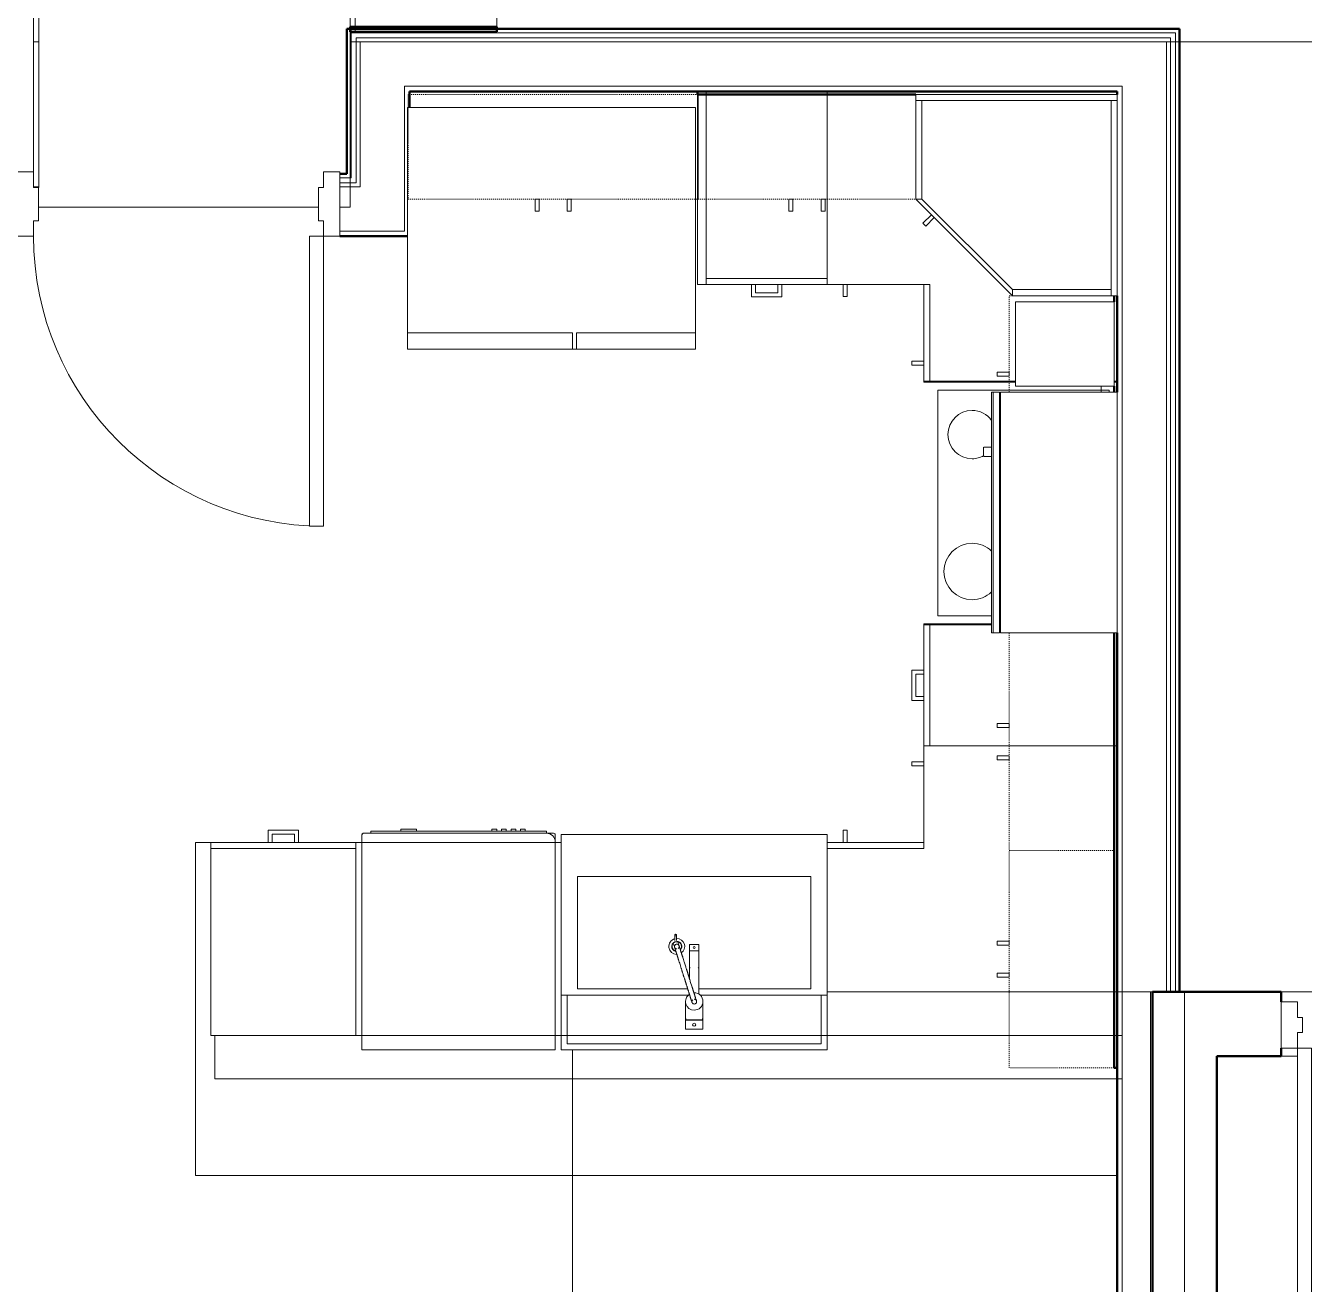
# Model space of a CAD drawing. Header units: inches. Extents: x -4235 to -464, y 9767 to 12344.
# Drawn here: x -2780.2 to -2621.4, y 10225.3 to 10381.6 of the extents above; entities that cross this region are included whole.
import ezdxf

# ---------------------------------------------------------------- set-up
doc = ezdxf.new("R2010")
doc.units = ezdxf.units.IN
doc.header["$MEASUREMENT"] = 0
doc.linetypes.add('Dash', pattern=[0.25, 0.125, -0.125])
for name, color, linetype, lineweight in [('0-1', 7, 'Continuous', 5), ('0-2', 10, 'Continuous', 9), ('0-3', 7, 'Continuous', 9), ('A-DOOR-1', 7, 'Continuous', 9), ('A-DOOR-2', 130, 'Continuous', 20), ('A-DOOR-FRAM-1', 130, 'Continuous', 20), ('A-FLOR-1', 10, 'Continuous', 9), ('A-FLOR-2', 254, 'Continuous', 9), ('A-FLOR-3', 7, 'Continuous', 9), ('A-FLOR-4', 192, 'Continuous', 9), ('A-WALL-1', 250, 'Continuous', 50), ('A-WALL-2', 50, 'Continuous', 13), ('A-WALL-3', 10, 'Continuous', 9), ('A-WALL-4', 254, 'Continuous', 9), ('A-WALL-6', 113, 'Continuous', 9), ('I-WALL-1', 250, 'Continuous', 50), ('I-WALL-2', 10, 'Continuous', 9), ('I-WALL-3', 254, 'Continuous', 9), ('P-SANR-FIXT-1', 7, 'Continuous', 9), ('P-SANR-FIXT-2', 254, 'Continuous', 9), ('Q-CASE', 31, 'Continuous', 9), ('Q-CASE-1', 254, 'Continuous', 9), ('Q-CASE-2', 7, 'Continuous', 9), ('Q-CASE-3', 7, 'Dash', 9), ('Q-CASE-4', 10, 'Continuous', 9), ('Q-SPCQ-1', 7, 'Continuous', 9), ('Q-SPCQ-2', 10, 'Continuous', 9), ('Q-SPCQ-3', 254, 'Continuous', 9)]:
    doc.layers.add(name, color=color, linetype=linetype, lineweight=lineweight)

# ---------------------------------------------------------------- blocks, each defined once
blk = doc.blocks.new('Refrigerator_-_Side-by-Side_6047 - 36_ X 30_-1372843-BACKGROUND - 2ND FLOOR')
at = {"layer": 'Q-SPCQ-1'}
for p, q in [((-17.88, 15.58), (17.87, 15.58)), ((-17.88, -14.42), (-17.88, 15.58)), ((-17.88, 15.58), (-3.13, 15.58)), ((-17.88, 15.58), (-17.88, 13.58)), ((-3.13, 13.58), (-3.13, 15.58)), ((-2.63, 15.58), (17.87, 15.58)), ((-2.63, 15.58), (-2.63, 13.58)), ((17.87, 15.58), (17.87, -14.42)), ((17.87, 13.58), (17.87, 15.58)), ((-3.13, 13.58), (-17.88, 13.58)), ((17.87, 13.58), (-2.63, 13.58)), ((17.87, -14.42), (-17.88, -14.42))]:
    blk.add_line(p, q, dxfattribs=at)
blk = doc.blocks.new('Range - 24_ x 30_-V6-BACKGROUND - 2ND FLOOR')
at = {"layer": 'Q-SPCQ-1'}
blk.add_line((28.75, -22), (29.5, -22), dxfattribs=at)
for centre, radius, start, end in [((6.5, -6), 3.5, 360, 180), ((23.5, -6), 3, 0, 180), ((6.5, -6), 3.5, 180, 223.5763), ((6.5, -6), 3.5, 316.3775, 0), ((23.5, -6), 3, 180, 209.3693), ((23.5, -6), 3, 306.1227, 0), ((6.5, -6), 3.5, 261.0228, 278.9772)]:
    blk.add_arc(centre, radius, start, end, dxfattribs=at)
blk = doc.blocks.new('Dishwasher_15404 - 34_ counter-2817256-BACKGROUND - 2ND FLOOR')
at = {"layer": 'Q-SPCQ-1'}
for p, q in [((26.68, 0), (25.74, 0)), ((26.87, -22.93), (26.87, -0.2)), ((27.12, -1.09), (26.87, -1.09)), ((27.12, -1.09), (27.12, -22.91)), ((27.37, -4.82), (27.12, -4.82)), ((27.37, -4.82), (27.37, -5.81)), ((27.37, -5.81), (27.37, -6.79)), ((27.12, -6.79), (27.37, -6.79)), ((27.37, -16.15), (27.12, -16.15)), ((27.12, -16.74), (27.37, -16.74)), ((27.37, -17.33), (27.12, -17.33)), ((27.37, -16.15), (27.37, -16.74)), ((27.37, -17.33), (27.37, -17.92)), ((27.12, -17.92), (27.37, -17.92)), ((27.37, -18.51), (27.12, -18.51)), ((27.37, -18.51), (27.37, -19.1)), ((27.12, -19.1), (27.37, -19.1)), ((27.37, -19.69), (27.12, -19.69)), ((27.12, -20.28), (27.37, -20.28)), ((27.37, -19.69), (27.37, -20.28)), ((27.12, -22.91), (26.87, -22.91)), ((26.87, -23.8), (26.87, -22.93)), ((25.74, -24), (25.8, -24)), ((25.8, -24), (26.68, -24))]:
    blk.add_line(p, q, dxfattribs=at)
for centre, radius, start, end in [((26.68, -0.2), 0.197, 360, 90), ((26.68, -0.2), 0.197, 15, 90), ((25.8, -22.93), 1.07, 270, 0), ((26.68, -23.8), 0.197, 270, 0)]:
    blk.add_arc(centre, radius, start, end, dxfattribs=at)
at = {"layer": 'Q-SPCQ-2'}
for p, q in [((1.74, 0), (0, 0)), ((0, 0), (0, -24)), ((0, -24), (1.74, -24))]:
    blk.add_line(p, q, dxfattribs=at)
at = {"layer": 'Q-SPCQ-3'}
for p, q in [((25.74, 0), (1.74, 0)), ((1.74, -24), (25.74, -24))]:
    blk.add_line(p, q, dxfattribs=at)
blk = doc.blocks.new('300 Series Wall Hung Cabinet_302 - 27_ X 36_-2604985-BACKGROUND - 2ND FLOOR')
at = {"layer": 'Q-CASE-2'}
for p, q in [((-2.25, -13.19), (-1.76, -13.19)), ((-2.25, -13.19), (-2.25, -14.69)), ((-1.76, -14.69), (-1.76, -13.19)), ((1.75, -13.19), (2.24, -13.19)), ((1.75, -13.19), (1.75, -14.69)), ((2.24, -14.69), (2.24, -13.19)), ((-2.25, -14.69), (-1.76, -14.69)), ((1.75, -14.69), (2.24, -14.69))]:
    blk.add_line(p, q, dxfattribs=at)
at = {"layer": 'Q-CASE-3'}
for p, q in [((13.5, -0.19), (-13.5, -0.19)), ((-13.5, -0.19), (-13.5, -13.19)), ((13.5, -13.19), (13.5, -0.19)), ((-13.5, -13.19), (13.5, -13.19))]:
    blk.add_line(p, q, dxfattribs=at)
blk = doc.blocks.new('30quot_MicrowaveVent_11166 - 70cm miele oven-2804781-BACKGROUND - 2ND FLOOR')
at = {"layer": 'Q-CASE-2'}
for p, q in [((8.88, 16.6), (7.69, 16.6)), ((7.69, 15.63), (7.69, 16.55)), ((8.88, 16.55), (8.88, 15.63)), ((15.68, 15.6), (-14.2, 15.6)), ((-14.2, 15.39), (-14.2, 15.6)), ((-14.2, 14.61), (-14.2, 15.39)), ((15.68, 15.39), (-14.2, 15.39)), ((15.68, 14.61), (-14.2, 14.61)), ((-14.2, 0), (-14.2, 14.49)), ((-14.2, 14.49), (15.68, 14.49)), ((15.68, 15.6), (15.68, 15.39)), ((15.68, 15.39), (15.68, 14.61)), ((15.68, 14.49), (15.68, 0)), ((-14.2, 0), (15.68, 0))]:
    blk.add_line(p, q, dxfattribs=at)
blk = doc.blocks.new('300 Series Wall Hung Cabinet_302 - 18_ x 36_-2362919-BACKGROUND - 2ND FLOOR')
at = {"layer": 'Q-CASE-2'}
for p, q in [((-2.25, -13.19), (-1.76, -13.19)), ((-2.25, -13.19), (-2.25, -14.69)), ((-1.76, -14.69), (-1.76, -13.19)), ((1.75, -13.19), (2.24, -13.19)), ((1.75, -13.19), (1.75, -14.69)), ((2.24, -14.69), (2.24, -13.19)), ((-2.25, -14.69), (-1.76, -14.69)), ((1.75, -14.69), (2.24, -14.69))]:
    blk.add_line(p, q, dxfattribs=at)
at = {"layer": 'Q-CASE-3'}
for p, q in [((18, -0.19), (-18, -0.19)), ((-18, -0.19), (-18, -13.19)), ((18, -13.19), (18, -0.19)), ((-18, -13.19), (18, -13.19))]:
    blk.add_line(p, q, dxfattribs=at)
blk = doc.blocks.new('Base Cabinet 4 Drawer 254 - Base Cabinet 4 Drawer 254 15_-2584595-BACKGROUND - 2ND FLOOR')
at = {"layer": 'Q-CASE-1'}
for p, q in [((-6.76, 24), (8.24, 24)), ((-6.76, 23.25), (-6.76, 24)), ((-0.64, 24), (-1.14, 24)), ((2.11, 24), (2.61, 24)), ((8.24, 24), (8.24, 23.25)), ((8.24, 23.25), (-6.76, 23.25)), ((-6.76, 23.25), (-6.76, 0.37)), ((8.24, 15.6), (8.24, 23.25)), ((8.24, 14.49), (8.24, 14.61))]:
    blk.add_line(p, q, dxfattribs=at)
at = {"layer": 'Q-CASE-2'}
for p, q in [((2.61, 25.5), (-1.14, 25.5)), ((-1.14, 25.5), (-1.14, 24)), ((2.61, 24), (2.61, 25.5)), ((-0.64, 24), (-0.64, 25)), ((-0.64, 25), (2.11, 25)), ((2.11, 25), (2.11, 24))]:
    blk.add_line(p, q, dxfattribs=at)
at = {"layer": 'Q-CASE-4'}
for p, q in [((-0.64, 24), (-1.14, 24)), ((-0.64, 24), (-1.14, 24)), ((-0.64, 24), (-1.14, 24)), ((2.11, 24), (2.61, 24)), ((2.11, 24), (2.61, 24)), ((2.11, 24), (2.61, 24)), ((-6.76, 0.37), (-6.76, 0)), ((-6.76, 0), (7.24, 0))]:
    blk.add_line(p, q, dxfattribs=at)
blk = doc.blocks.new('Base Cabinet 3 Drawer 230 - Base Cabinet 3 Drawer 230 15_-2554961-BACKGROUND - 2ND FLOOR')
at = {"layer": 'Q-CASE-1'}
for p, q in [((-6.76, -23.25), (-6.76, -0.37)), ((8.24, -0.37), (8.24, -23.25)), ((-6.76, -23.25), (-6.76, -24)), ((8.24, -23.25), (-6.76, -23.25)), ((8.24, -24), (8.24, -23.25)), ((-6.76, -24), (8.24, -24)), ((-1.14, -24), (-0.64, -24)), ((2.61, -24), (2.11, -24))]:
    blk.add_line(p, q, dxfattribs=at)
at = {"layer": 'Q-CASE-2'}
for p, q in [((-1.14, -24), (-1.14, -25.5)), ((-0.64, -25), (-0.64, -24)), ((2.11, -25), (-0.64, -25)), ((2.11, -24), (2.11, -25)), ((2.61, -25.5), (2.61, -24)), ((-1.14, -25.5), (2.61, -25.5))]:
    blk.add_line(p, q, dxfattribs=at)
at = {"layer": 'Q-CASE-4'}
for p, q in [((-6.76, 0), (8.24, 0)), ((8.24, 0), (8.24, -0.37)), ((-6.76, -0.37), (-6.76, -0.01)), ((-1.14, -24), (-0.64, -24)), ((-1.14, -24), (-0.64, -24)), ((2.61, -24), (2.11, -24)), ((2.61, -24), (2.11, -24))]:
    blk.add_line(p, q, dxfattribs=at)
blk = doc.blocks.new('Vanity Cabinet-Double Door - 33_-2318066-BACKGROUND - 2ND FLOOR')
at = {"layer": 'Q-CASE-1'}
for p, q in [((-15.76, 6.79), (-15.76, 1.74)), ((-15.76, 6.79), (-15.76, 1.74)), ((17.24, 1.74), (17.24, 6.79)), ((17.24, 1.74), (17.24, 6.79))]:
    blk.add_line(p, q, dxfattribs=at)
at = {"layer": 'Q-CASE-2'}
for p, q in [((-15.01, 6.79), (-15.01, 1.74)), ((16.49, 1.74), (16.49, 6.79))]:
    blk.add_line(p, q, dxfattribs=at)
at = {"layer": 'Q-CASE-4'}
for p, q in [((-15.76, 24), (-15.76, 6.79)), ((-15.76, 24), (-15.76, 6.79)), ((17.24, 6.79), (17.24, 24)), ((17.24, 6.79), (17.24, 24)), ((-15.76, 21), (-15.76, 6.79)), ((17.24, 6.79), (17.24, 21)), ((-15.76, 6.79), (-15.76, 1.74)), ((17.24, 1.74), (17.24, 6.79)), ((-15.76, 1.74), (-15.76, 0)), ((-15.76, 1.74), (-15.76, 0)), ((-15.76, 1.74), (-15.76, 0)), ((-15.01, 1.74), (-15.01, 0.75)), ((16.49, 0.75), (16.49, 1.74)), ((17.24, 0), (17.24, 1.74)), ((17.24, 0), (17.24, 1.74)), ((17.24, 0), (17.24, 1.74)), ((-15.01, 0.75), (16.49, 0.75)), ((-15.76, 0), (17.24, 0)), ((-15.76, 0), (17.24, 0))]:
    blk.add_line(p, q, dxfattribs=at)
blk = doc.blocks.new('Base Cabinet 3 Drawer 230 - Base Cabinet 3 Drawer 230 18_-2579417-BACKGROUND - 2ND FLOOR')
at = {"layer": 'Q-CASE-1'}
for p, q in [((-8.26, 24), (9.74, 24)), ((-8.26, 23.25), (-8.26, 24)), ((-0.64, 24), (-1.14, 24)), ((2.11, 24), (2.61, 24)), ((9.74, 24), (9.74, 23.25)), ((9.74, 23.25), (-8.26, 23.25)), ((-8.26, 23.25), (-8.26, 0)), ((9.74, 0), (9.74, 23.25)), ((-8.26, 0), (9.74, 0))]:
    blk.add_line(p, q, dxfattribs=at)
at = {"layer": 'Q-CASE-2'}
for p, q in [((2.61, 25.5), (-1.14, 25.5)), ((-1.14, 25.5), (-1.14, 24)), ((2.61, 24), (2.61, 25.5)), ((-0.64, 24), (-0.64, 25)), ((-0.64, 25), (2.11, 25)), ((2.11, 25), (2.11, 24))]:
    blk.add_line(p, q, dxfattribs=at)
at = {"layer": 'Q-CASE-4'}
for p, q in [((-0.64, 24), (-1.14, 24)), ((-0.64, 24), (-1.14, 24)), ((2.11, 24), (2.61, 24)), ((2.11, 24), (2.61, 24))]:
    blk.add_line(p, q, dxfattribs=at)
blk = doc.blocks.new('kitchen_faucet_14143 - kitchen_faucet_14143-V80-BACKGROUND - 2ND FLOOR')
at = {"layer": 'P-SANR-FIXT-1'}
for p, q in [((-6.3, 0.57), (-7.09, 0.57)), ((-7.09, -0.57), (-7.09, 0.57)), ((-0.9, 0.59), (-6.3, 0.59)), ((-6.3, 0.51), (-6.3, 0.59)), ((-6.3, 0.42), (-6.3, 0.5)), ((-6.3, 0.3), (-6.3, 0.4)), ((-6.3, 0.29), (-6.3, 0.15)), ((-6.3, 0.15), (-6.3, 0.29)), ((-6.3, 0.15), (-6.3, -0.15)), ((-6.3, -0.15), (-6.3, 0.15)), ((-3.97, 0.59), (-4.89, 0.59)), ((2.26, 1.08), (0, 1.08)), ((2.34, 1.02), (2.1, 1.02)), ((2.26, 1.08), (2.26, -1.08)), ((3.44, 1.08), (2.34, 1.08)), ((2.34, -1.08), (2.34, 1.08)), ((3.44, 1.08), (3.44, -1.08)), ((-7.09, -0.57), (-6.3, -0.57)), ((-6.3, -0.15), (-6.3, -0.29)), ((-6.3, -0.29), (-6.3, -0.15)), ((-6.3, -0.4), (-6.3, -0.3)), ((-6.3, -0.5), (-6.3, -0.42)), ((-6.3, -0.59), (-6.3, -0.57)), ((-6.3, -0.59), (-2.83, -0.59)), ((-4.89, -0.59), (-3.97, -0.59)), ((-0.94, -0.59), (-0.9, -0.59)), ((0, -1.08), (2.26, -1.08)), ((2.1, -1.02), (2.34, -1.02)), ((2.34, -1.08), (3.44, -1.08)), ((-7.58, -2.2), (-8.24, -2.2)), ((-8.24, -2.4), (-7.58, -2.4)), ((-7.41, -2.04), (-6.99, -1.91)), ((-6.81, -2.46), (-7.23, -2.59))]:
    blk.add_line(p, q, dxfattribs=at)
at = {"layer": 'P-SANR-FIXT-1', "flags": 128}
for points in [[(-0.06, 0.29), (-0.07, 0.29), (-0.07, 0.29), (-0.07, 0.29), (-0.07, 0.29), (-0.07, 0.29), (-0.08, 0.28), (-0.08, 0.28), (-0.09, 0.28), (-0.1, 0.28), (-0.1, 0.28), (-0.11, 0.27), (-0.26, 0.23), (-0.28, 0.22), (-0.3, 0.22), (-0.46, 0.16), (-0.49, 0.16), (-0.51, 0.15), (-0.54, 0.14), (-0.57, 0.13), (-0.6, 0.12), (-0.63, 0.11), (-0.66, 0.1), (-0.69, 0.09), (-0.72, 0.08), (-0.75, 0.07), (-0.78, 0.06), (-0.82, 0.05), (-0.85, 0.04), (-0.89, 0.03), (-0.92, 0.02), (-0.96, 0.01), (-1, 0), (-1.04, -0.02), (-1.07, -0.03), (-1.11, -0.04), (-1.15, -0.05), (-1.2, -0.07), (-1.24, -0.08), (-1.28, -0.09), (-1.32, -0.11), (-1.37, -0.12), (-1.41, -0.14), (-1.46, -0.15), (-1.5, -0.16), (-1.55, -0.18), (-1.6, -0.19), (-1.65, -0.21), (-1.69, -0.23), (-1.74, -0.24), (-1.79, -0.26), (-2.49, -0.48), (-2.55, -0.5), (-2.61, -0.51), (-2.67, -0.53), (-2.72, -0.55), (-2.78, -0.57), (-2.84, -0.59), (-2.9, -0.61), (-2.96, -0.62), (-3.02, -0.64), (-3.08, -0.66), (-3.14, -0.68), (-3.19, -0.7), (-3.25, -0.72), (-3.31, -0.74), (-3.37, -0.76), (-3.43, -0.77), (-3.49, -0.79), (-3.55, -0.81), (-3.61, -0.83), (-3.67, -0.85), (-3.73, -0.87), (-3.79, -0.89), (-3.85, -0.91), (-3.91, -0.92), (-3.97, -0.94), (-4.03, -0.96), (-4.09, -0.98), (-4.15, -1), (-4.21, -1.02), (-4.26, -1.04), (-4.32, -1.05), (-4.94, -1.25), (-4.99, -1.27), (-5.04, -1.28), (-5.09, -1.3), (-5.15, -1.31), (-5.2, -1.33), (-5.44, -1.41), (-5.48, -1.42), (-5.53, -1.43), (-5.57, -1.45), (-5.62, -1.46), (-5.66, -1.48), (-5.7, -1.49), (-5.75, -1.5), (-5.79, -1.52), (-5.83, -1.53), (-5.87, -1.54), (-5.91, -1.56), (-5.95, -1.57), (-5.99, -1.58), (-6.02, -1.59), (-6.06, -1.6), (-6.1, -1.61), (-6.13, -1.63), (-6.17, -1.64), (-6.2, -1.65), (-6.23, -1.66), (-6.26, -1.67), (-6.3, -1.68), (-6.33, -1.69), (-6.36, -1.7), (-6.38, -1.71), (-6.41, -1.71), (-6.44, -1.72), (-6.47, -1.73), (-6.49, -1.74), (-6.52, -1.75), (-6.54, -1.76), (-6.57, -1.76), (-6.59, -1.77), (-6.61, -1.78), (-6.63, -1.78), (-6.65, -1.79), (-6.67, -1.8), (-6.69, -1.8), (-6.71, -1.81), (-6.73, -1.81), (-6.74, -1.82), (-6.76, -1.82), (-6.77, -1.83), (-6.79, -1.83), (-6.8, -1.84), (-6.81, -1.84), (-6.83, -1.84), (-6.84, -1.85), (-6.85, -1.85), (-6.86, -1.85), (-6.87, -1.86), (-6.87, -1.86), (-6.88, -1.86), (-6.89, -1.86), (-6.89, -1.87), (-6.9, -1.87), (-6.9, -1.87), (-6.9, -1.87), (-6.91, -1.87), (-6.91, -1.87), (-6.91, -1.87)], [(0.27, 0.18), (0.21, 0.23), (0.15, 0.28), (0.08, 0.3), (0, 0.3), (-0.08, 0.28), (-0.15, 0.25), (-0.2, 0.2), (-0.24, 0.13), (-0.27, 0.06), (-0.27, -0.02)], [(-0.22, -0.16), (-0.17, -0.22), (-0.1, -0.26), (-0.03, -0.28), (0.05, -0.29), (0.13, -0.27), (0.19, -0.23), (0.25, -0.18), (0.29, -0.12), (0.31, -0.04), (0.32, 0.03), (0.3, 0.11), (0.27, 0.18)], [(0.11, -0.27), (0.11, -0.27), (0.11, -0.27), (0.11, -0.28), (0.11, -0.28), (0.1, -0.28), (0.1, -0.28), (0.09, -0.28), (0.09, -0.28), (0.08, -0.28), (0.07, -0.29), (0.06, -0.29), (-0.08, -0.34), (-0.1, -0.34), (-0.12, -0.35), (-0.14, -0.35), (-0.16, -0.36), (-0.18, -0.37), (-0.2, -0.37), (-0.23, -0.38), (-0.25, -0.39), (-0.27, -0.4), (-0.3, -0.4), (-0.32, -0.41), (-0.35, -0.42), (-0.38, -0.43), (-0.41, -0.44), (-0.44, -0.45), (-0.46, -0.46), (-0.5, -0.47), (-0.53, -0.48), (-0.56, -0.49), (-0.59, -0.5), (-0.62, -0.51), (-0.66, -0.52), (-0.69, -0.53), (-0.73, -0.54), (-0.77, -0.55), (-0.8, -0.56), (-0.84, -0.58), (-0.88, -0.59), (-0.92, -0.6), (-0.96, -0.61), (-1, -0.63), (-1.04, -0.64), (-1.08, -0.65), (-1.13, -0.67), (-1.17, -0.68), (-1.22, -0.69), (-1.26, -0.71), (-1.31, -0.72), (-1.35, -0.74), (-1.4, -0.75), (-1.45, -0.77), (-1.5, -0.78), (-1.54, -0.8), (-1.59, -0.81), (-1.64, -0.83), (-1.69, -0.84), (-1.75, -0.86), (-1.8, -0.88), (-1.85, -0.89), (-1.9, -0.91), (-1.96, -0.93), (-2.01, -0.94), (-2.06, -0.96), (-2.12, -0.98), (-2.18, -1), (-2.23, -1.01), (-2.29, -1.03), (-2.34, -1.05), (-2.4, -1.07), (-2.46, -1.09), (-2.52, -1.1), (-2.57, -1.12), (-2.63, -1.14), (-2.69, -1.16), (-2.75, -1.18), (-2.81, -1.2), (-2.87, -1.21), (-2.93, -1.23), (-2.99, -1.25), (-3.05, -1.27), (-3.1, -1.29), (-3.16, -1.31), (-3.22, -1.33), (-3.28, -1.35), (-3.34, -1.37), (-3.4, -1.38), (-3.46, -1.4), (-3.52, -1.42), (-3.58, -1.44), (-3.64, -1.46), (-3.7, -1.48), (-3.76, -1.5), (-3.82, -1.52), (-3.88, -1.53), (-3.94, -1.55), (-4, -1.57), (-4.05, -1.59), (-4.11, -1.61), (-4.74, -1.8), (-4.79, -1.82), (-4.84, -1.84), (-4.89, -1.85), (-4.94, -1.87), (-4.99, -1.89), (-5.22, -1.96), (-5.27, -1.97), (-5.32, -1.99), (-5.36, -2), (-5.41, -2.02), (-5.45, -2.03), (-5.49, -2.04), (-5.54, -2.06), (-5.58, -2.07), (-5.62, -2.08), (-5.66, -2.1), (-5.7, -2.11), (-5.74, -2.12), (-5.78, -2.13), (-5.82, -2.15), (-5.85, -2.16), (-5.89, -2.17), (-5.93, -2.18), (-5.96, -2.19), (-6, -2.2), (-6.03, -2.21), (-6.06, -2.22), (-6.09, -2.23), (-6.13, -2.24), (-6.16, -2.25), (-6.19, -2.26), (-6.21, -2.27), (-6.24, -2.28), (-6.27, -2.29), (-6.3, -2.3), (-6.32, -2.3), (-6.35, -2.31), (-6.37, -2.32), (-6.39, -2.33), (-6.42, -2.33), (-6.44, -2.34), (-6.46, -2.35), (-6.48, -2.35), (-6.5, -2.36), (-6.52, -2.37), (-6.54, -2.37), (-6.55, -2.38), (-6.57, -2.38), (-6.59, -2.39), (-6.6, -2.39), (-6.61, -2.4), (-6.63, -2.4), (-6.64, -2.41), (-6.65, -2.41), (-6.66, -2.41), (-6.67, -2.42), (-6.68, -2.42), (-6.69, -2.42), (-6.7, -2.42), (-6.7, -2.43), (-6.71, -2.43), (-6.72, -2.43), (-6.72, -2.43), (-6.72, -2.43), (-6.73, -2.43), (-6.73, -2.43), (-6.73, -2.43), (-6.73, -2.43)], [(-6.56, -2), (-6.61, -1.94), (-6.67, -1.9), (-6.74, -1.87), (-6.82, -1.86), (-6.9, -1.87), (-6.97, -1.9), (-7.03, -1.94), (-7.08, -2), (-7.1, -2.08), (-7.11, -2.15)], [(-7.11, -2.15), (-7.1, -2.23), (-7.08, -2.3), (-7.03, -2.36), (-6.97, -2.41), (-6.9, -2.44), (-6.82, -2.45), (-6.74, -2.44), (-6.67, -2.41), (-6.61, -2.36), (-6.56, -2.3), (-6.53, -2.23), (-6.52, -2.15)]]:
    blk.add_lwpolyline(points, dxfattribs=at)
at = {"layer": 'P-SANR-FIXT-1'}
for centre, radius, start, end in [((-6.69, 0), 0.118, 0, 180), ((-6.69, 0), 0.118, 180, 360), ((0, 0), 1.08, 360, 180), ((0, 0), 1.08, 180, 182.3811), ((0, 0), 1.08, 212.5288, 360), ((2.88, 0), 0.197, 0, 180), ((-6.83, -2.16), 0.984, 34.6289, 180), ((-6.83, -2.16), 0.63, 45, 180), ((-6.83, -2.16), 0.591, 47.2269, 168.6397), ((2.88, 0), 0.197, 180, 360), ((-6.83, -2.16), 0.984, 180, 183.6246), ((-6.83, -2.16), 0.984, 195, 360), ((-6.83, -2.16), 0.63, 180, 349.6916), ((-6.83, -2.16), 0.591, 168.6397, 180), ((-6.83, -2.16), 0.591, 180, 227.1165), ((-6.83, -2.16), 0.591, 227.1165, 345.2352)]:
    blk.add_arc(centre, radius, start, end, dxfattribs=at)
for centre, major_axis, ratio, start_param, end_param in [((-3.97, 0), (0, 0.591), 0.906308, 6.021386, 6.806784), ((-3.97, 0), (0, 0.591), 0.906308, 2.617994, 3.403392), ((-8.24, -2.3), (0, 0.0984), 0.984808, 4.712389, 7.853982), ((-8.24, -2.3), (0, 0.0984), 0.984808, 1.570796, 4.712389)]:
    blk.add_ellipse(centre, major_axis=major_axis, ratio=ratio, start_param=start_param, end_param=end_param, dxfattribs=at)
blk = doc.blocks.new('Stainless Steel Farmhous Kitchen Sink - Stainless Steel Farmhous Kitchen Sink-V95-BACKGROUND - 2ND FLOOR')
at = {"layer": 'P-SANR-FIXT-1'}
for p, q in [((-17.22, -2.25), (-33, -2.25)), ((-31, -16.96), (-31, -3)), ((-31, -3), (-17.09, -3)), ((0, -2.25), (-15.76, -2.25)), ((-15.72, -3), (-2, -3)), ((-2, -3), (-2, -16.96)), ((-2, -16.96), (-31, -16.96)), ((-33, -21.2), (-33, -22.2)), ((-33, -22.2), (0, -22.2)), ((0, -22.2), (0, -21.2))]:
    blk.add_line(p, q, dxfattribs=at)
at = {"layer": 'P-SANR-FIXT-2'}
for p, q in [((-33, -2.25), (-33, -21.2)), ((0, -21.2), (0, -2.25))]:
    blk.add_line(p, q, dxfattribs=at)
blk = doc.blocks.new('Base Cabinet Corner 197 - Base Cabinet Corner 197-V120-BACKGROUND - 2ND FLOOR')
at = {"layer": 'Q-CASE-1'}
for p, q in [((12.74, -12.63), (12.74, -24)), ((0.74, -23.25), (0.74, -36)), ((12.74, -23.25), (0.74, -23.25)), ((0.74, -23.25), (0.74, -24)), ((0.74, -24), (0.74, -36)), ((12.74, -24), (0.74, -24)), ((10.24, -24), (10.73, -24)), ((0.73, -34), (0.73, -33.51)), ((0.74, -36), (-22.89, -36))]:
    blk.add_line(p, q, dxfattribs=at)
at = {"layer": 'Q-CASE-2'}
for p, q in [((10.24, -24), (10.24, -25.5)), ((10.73, -25.5), (10.73, -24)), ((10.24, -25.5), (10.73, -25.5)), ((2.23, -33.51), (0.74, -33.51)), ((0.74, -34), (2.23, -34)), ((2.23, -34), (2.23, -33.51))]:
    blk.add_line(p, q, dxfattribs=at)
at = {"layer": 'Q-CASE-4'}
for p, q in [((-23.26, 0), (-22.89, 0)), ((-23.26, -36), (-23.26, 0)), ((-22.89, 0), (2.11, 0)), ((2.11, 0), (12.74, 0)), ((12.74, 0), (12.74, -0.38)), ((10.24, -24), (10.73, -24)), ((-22.89, -36), (-23.26, -36))]:
    blk.add_line(p, q, dxfattribs=at)
blk = doc.blocks.new('Base Cabinet Corner 197 - Base Cabinet Corner 197-V121-BACKGROUND - 2ND FLOOR')
at = {"layer": 'Q-CASE-1'}
for p, q in [((-22.89, 0), (12.74, 0)), ((12.74, 0), (12.74, -24)), ((0.74, -23.25), (0.74, -36)), ((12.74, -23.25), (0.74, -23.25)), ((0.74, -23.25), (0.74, -24)), ((0.74, -24), (0.74, -36)), ((12.74, -24), (0.74, -24)), ((10.24, -24), (10.73, -24)), ((0.73, -34), (0.73, -33.51)), ((0.74, -36), (-22.89, -36))]:
    blk.add_line(p, q, dxfattribs=at)
at = {"layer": 'Q-CASE-2'}
for p, q in [((10.24, -24), (10.24, -25.5)), ((10.73, -25.5), (10.73, -24)), ((10.24, -25.5), (10.73, -25.5)), ((2.23, -33.51), (0.74, -33.51)), ((0.74, -34), (2.23, -34)), ((2.23, -34), (2.23, -33.51))]:
    blk.add_line(p, q, dxfattribs=at)
at = {"layer": 'Q-CASE-4'}
for p, q in [((-23.26, 0), (-22.89, 0)), ((-23.26, -36), (-23.26, 0)), ((10.24, -24), (10.73, -24)), ((-22.89, -36), (-23.26, -36))]:
    blk.add_line(p, q, dxfattribs=at)
blk = doc.blocks.new('308 - 308-2727437-BACKGROUND - 2ND FLOOR')
at = {"layer": 'Q-CASE'}
for p, q in [((-11.25, -13.19), (-12, -13.19)), ((-12, -13.19), (0, -25.19)), ((0, -24.44), (-11.25, -13.19)), ((0, -25.19), (0, -24.44))]:
    blk.add_line(p, q, dxfattribs=at)
at = {"layer": 'Q-CASE-2'}
for p, q in [((13, -0.19), (-12, -0.19)), ((-12, -0.19), (-12, -0.94)), ((-11.25, -0.94), (-12, -0.94)), ((-12, -0.94), (-12, -13.19)), ((-12, -0.94), (13, -0.94)), ((12.25, -0.94), (-11.25, -0.94)), ((-11.25, -0.94), (-11.25, -13.19)), ((-11.25, -13.19), (-11.25, -0.94)), ((12.25, -24.44), (12.25, -0.94)), ((13, -0.94), (12.25, -0.94)), ((12.25, -0.94), (12.25, -25.19)), ((13, -0.94), (13, -0.19)), ((13, -25.19), (13, -0.94)), ((-12, -13.19), (-11.25, -13.19)), ((-11.25, -13.19), (0, -24.44)), ((-10.05, -15.14), (-11.11, -16.2)), ((-10.76, -16.55), (-9.7, -15.49)), ((-11.11, -16.2), (-10.76, -16.55)), ((0, -24.44), (12.25, -24.44)), ((12.25, -24.44), (0, -24.44)), ((0, -24.44), (0, -25.19)), ((0, -25.19), (12.25, -25.19)), ((12.25, -25.19), (12.25, -24.44)), ((12.25, -25.19), (13, -25.19))]:
    blk.add_line(p, q, dxfattribs=at)
blk = doc.blocks.new('300 Series Wall Hung Cabinet_302 - 27_ X 36_-2605031-BACKGROUND - 2ND FLOOR')
at = {"layer": 'Q-CASE-2'}
for p, q in [((-1.76, 14.69), (-2.25, 14.69)), ((-2.25, 14.69), (-2.25, 13.19)), ((-1.76, 13.19), (-1.76, 14.69)), ((2.24, 14.69), (1.75, 14.69)), ((1.75, 14.69), (1.75, 13.19)), ((2.24, 13.19), (2.24, 14.69)), ((-1.76, 13.19), (-2.25, 13.19)), ((2.24, 13.19), (1.75, 13.19))]:
    blk.add_line(p, q, dxfattribs=at)
at = {"layer": 'Q-CASE-3'}
for p, q in [((-13.5, 0.19), (-13.5, 13.19)), ((-13.5, 13.19), (13.5, 13.19)), ((13.5, 13.19), (13.5, 0.19)), ((13.5, 0.19), (-13.5, 0.19))]:
    blk.add_line(p, q, dxfattribs=at)
blk = doc.blocks.new('300 Series Wall Hung Cabinet_301 - 12_-2218017-BACKGROUND - 2ND FLOOR')
at = {"layer": 'Q-CASE-2'}
for p, q in [((-3.51, 14.69), (-4, 14.69)), ((-4, 14.69), (-4, 13.19)), ((-3.51, 13.19), (-3.51, 14.69)), ((-3.51, 13.19), (-4, 13.19)), ((5.25, 12.44), (-5.25, 12.44)), ((-5.25, 12.44), (-5.25, 0.19)), ((5.25, 0.19), (5.25, 12.44)), ((-5.25, 0.19), (5.25, 0.19))]:
    blk.add_line(p, q, dxfattribs=at)
at = {"layer": 'Q-CASE-3'}
for p, q in [((-6, 0.19), (-6, 13.19)), ((-6, 13.19), (6, 13.19)), ((6, 13.19), (6, 0.19)), ((6, 0.19), (-6, 0.19))]:
    blk.add_line(p, q, dxfattribs=at)
blk = doc.blocks.new('CTR - 1st Phase - Unit Layouts_rvt-1-BACKGROUND - 2ND FLOOR')
at = {"layer": 'A-WALL-1'}
for p, q in [((-2644.7, 10373.41), (-2696.8, 10373.41)), ((-2696.8, 10373.41), (-2696.8, 10373.04)), ((-2696.8, 10373.04), (-2669.7, 10373.04)), ((-2644.7, 10373.04), (-2644.7, 10373.41)), ((-2645.07, 10348.04), (-2645.07, 10347.29)), ((-2644.7, 10336.04), (-2644.7, 10348.04)), ((-2645.07, 10336.79), (-2645.07, 10336.04)), ((-2645.07, 10306.16), (-2645.07, 10252.16)), ((-2644.7, 10252.16), (-2644.7, 10306.16)), ((-2645.07, 10252.16), (-2644.7, 10252.16))]:
    blk.add_line(p, q, dxfattribs=at)
at = {"layer": 'A-WALL-3'}
for p, q in [((-2644.7, 10373.41), (-2696.8, 10373.41)), ((-2644.7, 10373.41), (-2644.7, 10373.04)), ((-2644.7, 10348.04), (-2644.7, 10373.04)), ((-2644.7, 10336.04), (-2644.7, 10348.04)), ((-2644.7, 10252.16), (-2644.7, 10306.16)), ((-2738.45, 10256.16), (-2756.7, 10256.16)), ((-2756.7, 10250.78), (-2756.7, 10256.16)), ((-2713.7, 10256.16), (-2714.45, 10256.16)), ((-2645.07, 10256.16), (-2680.7, 10256.16)), ((-2645.07, 10256.16), (-2644.7, 10256.16)), ((-2644.7, 10256.16), (-2645.07, 10256.16)), ((-2644.07, 10256.16), (-2644.7, 10256.16)), ((-2644.07, 10256.16), (-2644.07, 10250.78)), ((-2644.07, 10256.16), (-2644.07, 10250.78)), ((-2756.7, 10250.78), (-2644.07, 10250.78))]:
    blk.add_line(p, q, dxfattribs=at)
at = {"layer": 'A-WALL-4'}
for p, q in [((-2696.8, 10373.04), (-2696.8, 10373.41)), ((-2696.8, 10373.04), (-2669.7, 10373.04)), ((-2645.07, 10348.04), (-2645.07, 10347.29)), ((-2645.07, 10336.79), (-2645.07, 10336.04)), ((-2645.07, 10306.16), (-2645.07, 10252.16)), ((-2756.7, 10256.16), (-2645.07, 10256.16)), ((-2756.7, 10256.16), (-2756.7, 10250.78)), ((-2644.7, 10256.16), (-2644.07, 10256.16)), ((-2644.7, 10252.16), (-2645.07, 10252.16)), ((-2644.07, 10250.78), (-2756.7, 10250.78))]:
    blk.add_line(p, q, dxfattribs=at)
at = {"layer": 'A-WALL-6'}
for p, q in [((-2696.8, 10373.41), (-2696.8, 10373.04)), ((-2644.7, 10373.41), (-2696.8, 10373.41)), ((-2696.8, 10373.41), (-2644.7, 10373.41)), ((-2696.8, 10373.04), (-2696.8, 10373.41)), ((-2696.8, 10373.04), (-2696.8, 10349.41)), ((-2696.8, 10349.41), (-2696.8, 10373.04)), ((-2644.7, 10373.04), (-2644.7, 10373.41)), ((-2644.7, 10373.04), (-2644.7, 10373.41)), ((-2644.7, 10348.04), (-2644.7, 10373.04)), ((-2644.7, 10348.04), (-2644.7, 10373.04)), ((-2696.8, 10349.41), (-2668.7, 10349.41)), ((-2668.7, 10349.41), (-2696.8, 10349.41)), ((-2668.7, 10349.41), (-2668.7, 10337.29)), ((-2668.7, 10349.41), (-2668.7, 10337.29)), ((-2644.7, 10337.29), (-2644.7, 10348.04)), ((-2644.7, 10337.29), (-2644.7, 10348.04)), ((-2668.7, 10337.29), (-2657.32, 10337.29)), ((-2668.7, 10337.29), (-2657.32, 10337.29)), ((-2666.95, 10336.29), (-2666.95, 10308.29)), ((-2645.7, 10336.29), (-2666.95, 10336.29)), ((-2666.95, 10336.29), (-2666.95, 10308.29)), ((-2645.7, 10336.29), (-2666.95, 10336.29)), ((-2645.7, 10336.04), (-2645.7, 10336.29)), ((-2645.7, 10336.29), (-2645.7, 10336.04)), ((-2645.07, 10337.29), (-2644.7, 10337.29)), ((-2645.07, 10337.29), (-2644.7, 10337.29)), ((-2666.95, 10308.29), (-2660.3, 10308.29)), ((-2666.95, 10308.29), (-2660.3, 10308.29)), ((-2659.31, 10308.29), (-2659.19, 10308.29)), ((-2659.31, 10308.29), (-2659.19, 10308.29)), ((-2668.7, 10280.16), (-2668.7, 10307.29)), ((-2668.7, 10307.29), (-2660.3, 10307.29)), ((-2668.7, 10307.29), (-2660.3, 10307.29)), ((-2668.7, 10307.29), (-2668.7, 10280.16)), ((-2659.31, 10307.29), (-2659.19, 10307.29)), ((-2659.31, 10307.29), (-2659.19, 10307.29)), ((-2644.7, 10306.16), (-2644.7, 10252.16)), ((-2644.7, 10306.16), (-2644.7, 10252.16)), ((-2759.12, 10238.78), (-2759.12, 10280.16)), ((-2759.12, 10280.16), (-2713.7, 10280.16)), ((-2713.7, 10280.16), (-2759.12, 10280.16)), ((-2759.12, 10280.16), (-2759.12, 10238.78)), ((-2713.7, 10280.16), (-2713.7, 10256.16)), ((-2713.7, 10256.16), (-2713.7, 10280.16)), ((-2680.7, 10256.16), (-2680.7, 10280.16)), ((-2680.7, 10280.16), (-2668.7, 10280.16)), ((-2668.7, 10280.16), (-2680.7, 10280.16)), ((-2680.7, 10280.16), (-2680.7, 10256.16)), ((-2713.7, 10256.16), (-2680.7, 10256.16)), ((-2680.7, 10256.16), (-2713.7, 10256.16)), ((-2644.7, 10252.16), (-2644.7, 10238.78)), ((-2644.7, 10252.16), (-2644.7, 10238.78)), ((-2644.7, 10238.78), (-2759.12, 10238.78)), ((-2759.12, 10238.78), (-2644.7, 10238.78))]:
    blk.add_line(p, q, dxfattribs=at)
at = {"layer": '0-2'}
for name, p in [('300 Series Wall Hung Cabinet_302 - 18_ x 36_-2362919-BACKGROUND - 2ND FLOOR', (-2714.7, 10373.23)), ('300 Series Wall Hung Cabinet_302 - 27_ X 36_-2604985-BACKGROUND - 2ND FLOOR', (-2683.2, 10373.23)), ('Base Cabinet 3 Drawer 230 - Base Cabinet 3 Drawer 230 15_-2554961-BACKGROUND - 2ND FLOOR', (-2688.94, 10373.41)), ('308 - 308-2727437-BACKGROUND - 2ND FLOOR', (-2657.7, 10373.23)), ('Base Cabinet 3 Drawer 230 - Base Cabinet 3 Drawer 230 18_-2579417-BACKGROUND - 2ND FLOOR', (-2748.94, 10256.16)), ('Vanity Cabinet-Double Door - 33_-2318066-BACKGROUND - 2ND FLOOR', (-2697.94, 10254.41))]:
    blk.add_blockref(name, p, dxfattribs=at)
for name, p, rotation in [('Base Cabinet Corner 197 - Base Cabinet Corner 197-V120-BACKGROUND - 2ND FLOOR', (-2644.7, 10350.15), 269.9999999999575), ('Refrigerator_-_Side-by-Side_6047 - 36_ X 30_-1372843-BACKGROUND - 2ND FLOOR', (-2714.92, 10356.99), 180), ('300 Series Wall Hung Cabinet_301 - 12_-2218017-BACKGROUND - 2ND FLOOR', (-2644.89, 10342.04), 89.99999999992518), ('Range - 24_ x 30_-V6-BACKGROUND - 2ND FLOOR', (-2668.7, 10307.29), 90.00000000002778), ('30quot_MicrowaveVent_11166 - 70cm miele oven-2804781-BACKGROUND - 2ND FLOOR', (-2644.7, 10320.36), 89.99999999992565), ('Base Cabinet 4 Drawer 254 - Base Cabinet 4 Drawer 254 15_-2584595-BACKGROUND - 2ND FLOOR', (-2644.7, 10298.92), 89.99999999992563), ('300 Series Wall Hung Cabinet_302 - 27_ X 36_-2604985-BACKGROUND - 2ND FLOOR', (-2644.89, 10292.66), 269.9999999999252), ('Base Cabinet Corner 197 - Base Cabinet Corner 197-V121-BACKGROUND - 2ND FLOOR', (-2667.96, 10256.16), 180), ('Dishwasher_15404 - 34_ counter-2817256-BACKGROUND - 2ND FLOOR', (-2738.45, 10254.41), 90.00000000003266), ('Stainless Steel Farmhous Kitchen Sink - Stainless Steel Farmhous Kitchen Sink-V95-BACKGROUND - 2ND FLOOR', (-2713.7, 10258.95), 180), ('300 Series Wall Hung Cabinet_302 - 27_ X 36_-2605031-BACKGROUND - 2ND FLOOR', (-2644.89, 10265.66), 89.99999999992518), ('kitchen_faucet_14143 - kitchen_faucet_14143-V80-BACKGROUND - 2ND FLOOR', (-2697.2, 10260.4), 269.999999999959)]:
    blk.add_blockref(name, p, dxfattribs=dict(at, rotation=rotation))
blk = doc.blocks.new('HOLLOW METAL - UNIT DOOR-2191980-BACKGROUND - 2ND FLOOR')
at = {"layer": 'A-DOOR-1'}
blk.add_arc((18, -4.125), 36, 180, 270, dxfattribs=at)
at = {"layer": 'A-DOOR-2'}
for p, q in [((16.25, -4.125), (18, -4.125)), ((16.25, -40.125), (16.25, -4.125)), ((18, -4.125), (18, -40.125)), ((18, -40.125), (16.25, -40.125))]:
    blk.add_line(p, q, dxfattribs=at)
at = {"layer": 'A-DOOR-FRAM-1'}
for p, q in [((-20, 3.875), (-18, 3.875)), ((-20, -4.125), (-20, 3.875)), ((-18, 3.875), (-18, 1.9375)), ((18, 3.875), (20, 3.875)), ((18, 1.9375), (18, 3.875)), ((20, 3.875), (20, -4.125)), ((-18, 1.9375), (-17.375, 1.9375)), ((-17.375, 1.9375), (-17.375, -2.1875)), ((17.375, 1.9375), (18, 1.9375)), ((17.375, -2.1875), (17.375, 1.9375)), ((-18, -2.1875), (-18, -4.125)), ((-17.375, -2.1875), (-18, -2.1875)), ((18, -2.1875), (17.375, -2.1875)), ((18, -4.125), (18, -2.1875)), ((-18, -4.125), (-20, -4.125)), ((20, -4.125), (18, -4.125))]:
    blk.add_line(p, q, dxfattribs=at)
blk = doc.blocks.new('CTR - 1st Phase - Common Walls_rvt-1-BACKGROUND - 2ND FLOOR')
at = {"layer": 'A-FLOR-1'}
for p, q in [((-2739.92, 10380.79), (-2739.92, 10381.16)), ((-2739.3, 10381.16), (-2739.3, 10380.79)), ((-2739.3, 10380.79), (-2721.68, 10380.79)), ((-2721.68, 10380.79), (-2721.68, 10381.16))]:
    blk.add_line(p, q, dxfattribs=at)
at = {"layer": 'A-FLOR-2'}
for p, q in [((-2739.92, 10381.16), (-2739.92, 10381.41)), ((-2739.92, 10359.04), (-2739.92, 10380.79)), ((-2739.3, 10381.41), (-2739.3, 10381.16)), ((-2721.68, 10381.16), (-2721.68, 10381.41)), ((-2741.2, 10359.04), (-2739.92, 10359.04))]:
    blk.add_line(p, q, dxfattribs=at)
at = {"layer": 'A-FLOR-3'}
for p, q in [((-2779.2, 10363.41), (-2779.2, 10425.39)), ((-2778.57, 10425.39), (-2778.57, 10361.48)), ((-2739.92, 10381.41), (-2739.92, 10425.39)), ((-2739.3, 10425.39), (-2739.3, 10381.41)), ((-2721.68, 10381.41), (-2721.68, 10425.39)), ((-2778.57, 10359.04), (-2743.82, 10359.04))]:
    blk.add_line(p, q, dxfattribs=at)
at = {"layer": 'A-WALL-1'}
for p, q in [((-2644.7, 10261.59), (-2644.7, 10013.59)), ((-2640.32, 10013.59), (-2640.32, 10261.59))]:
    blk.add_line(p, q, dxfattribs=at)
at = {"layer": 'A-WALL-2'}
for p, q in [((-2739.8, 10380.66), (-2739.8, 10381.16)), ((-2739.8, 10380.66), (-2739.8, 10381.16)), ((-2739.8, 10380.66), (-2739.17, 10380.66)), ((-2739.8, 10362.66), (-2739.8, 10380.66)), ((-2739.17, 10380.66), (-2732.55, 10380.66)), ((-2732.55, 10380.66), (-2644.7, 10380.66)), ((-2644.7, 10380.66), (-2638.07, 10380.66)), ((-2638.07, 10380.66), (-2637.45, 10380.66)), ((-2637.45, 10380.66), (-2637.45, 10261.59)), ((-2739.17, 10380.04), (-2738.67, 10380.04)), ((-2739.17, 10362.04), (-2739.17, 10380.04)), ((-2738.67, 10380.04), (-2732.55, 10380.04)), ((-2738.67, 10379.54), (-2733.17, 10379.54)), ((-2738.67, 10361.54), (-2738.67, 10379.54)), ((-2733.17, 10379.54), (-2732.55, 10379.54)), ((-2732.55, 10380.04), (-2644.7, 10380.04)), ((-2732.55, 10379.54), (-2644.7, 10379.54)), ((-2644.7, 10380.04), (-2638.57, 10380.04)), ((-2644.7, 10379.54), (-2644.07, 10379.54)), ((-2644.07, 10379.54), (-2638.57, 10379.54)), ((-2638.57, 10380.04), (-2638.07, 10380.04)), ((-2638.57, 10379.54), (-2638.57, 10261.59)), ((-2638.07, 10380.04), (-2638.07, 10261.59)), ((-2733.17, 10374.04), (-2732.55, 10374.04)), ((-2733.17, 10356.04), (-2733.17, 10374.04)), ((-2732.55, 10374.04), (-2644.7, 10374.04)), ((-2644.7, 10374.04), (-2644.07, 10374.04)), ((-2644.07, 10374.04), (-2644.07, 10261.59)), ((-2740.3, 10362.66), (-2741.2, 10362.66)), ((-2740.3, 10362.04), (-2741.2, 10362.04)), ((-2739.8, 10362.66), (-2740.3, 10362.66)), ((-2739.8, 10362.04), (-2740.3, 10362.04)), ((-2739.17, 10362.04), (-2739.8, 10362.04)), ((-2740.3, 10361.54), (-2741.2, 10361.54)), ((-2739.17, 10361.54), (-2740.3, 10361.54)), ((-2738.67, 10361.54), (-2739.17, 10361.54)), ((-2740.3, 10356.04), (-2741.2, 10356.04)), ((-2738.67, 10356.04), (-2740.3, 10356.04)), ((-2733.17, 10356.04), (-2738.67, 10356.04)), ((-2644.07, 10261.59), (-2640.57, 10261.59)), ((-2644.07, 10013.59), (-2644.07, 10261.59)), ((-2640.57, 10261.59), (-2644.07, 10261.59)), ((-2640.57, 10261.59), (-2640.32, 10261.59)), ((-2640.32, 10261.59), (-2640.57, 10261.59)), ((-2640.57, 10013.59), (-2640.57, 10261.59))]:
    blk.add_line(p, q, dxfattribs=at)
at = {"layer": 'A-WALL-3'}
for p, q in [((-2644.7, 10261.59), (-2644.7, 10256.16)), ((-2640.32, 10013.59), (-2640.32, 10261.59)), ((-2644.7, 10256.16), (-2644.7, 10252.16)), ((-2644.7, 10252.16), (-2644.7, 10250.78)), ((-2644.7, 10250.78), (-2644.7, 10238.78))]:
    blk.add_line(p, q, dxfattribs=at)
at = {"layer": 'A-WALL-4'}
blk.add_line((-2644.7, 10238.78), (-2644.7, 10013.59), dxfattribs=at)
at = {"layer": 'I-WALL-1'}
for p, q in [((-2740.3, 10381.16), (-2740.3, 10363.16)), ((-2739.8, 10381.16), (-2740.3, 10381.16)), ((-2721.68, 10381.41), (-2739.92, 10381.41)), ((-2739.92, 10381.41), (-2739.92, 10380.79)), ((-2739.92, 10380.79), (-2721.68, 10380.79)), ((-2732.55, 10381.16), (-2739.8, 10381.16)), ((-2644.7, 10381.16), (-2732.55, 10381.16)), ((-2721.68, 10380.79), (-2721.68, 10381.41)), ((-2637.45, 10381.16), (-2644.7, 10381.16)), ((-2636.95, 10381.16), (-2637.45, 10381.16)), ((-2636.95, 10261.59), (-2636.95, 10381.16)), ((-2732.55, 10373.41), (-2644.7, 10373.41)), ((-2732.55, 10371.41), (-2732.55, 10373.41)), ((-2644.7, 10373.41), (-2644.7, 10373.04)), ((-2740.3, 10363.16), (-2741.2, 10363.16)), ((-2741.2, 10355.41), (-2740.3, 10355.41)), ((-2740.3, 10355.41), (-2733.17, 10355.41)), ((-2733.17, 10355.41), (-2732.8, 10355.41)), ((-2644.7, 10348.04), (-2644.7, 10336.04)), ((-2644.7, 10306.16), (-2644.7, 10261.59)), ((-2640.32, 10261.59), (-2636.95, 10261.59))]:
    blk.add_line(p, q, dxfattribs=at)
at = {"layer": 'I-WALL-2'}
for p, q in [((-2739.92, 10381.16), (-2739.3, 10381.16)), ((-2739.92, 10380.79), (-2739.33, 10380.79)), ((-2696.8, 10373.41), (-2644.7, 10373.41)), ((-2644.7, 10373.41), (-2644.7, 10373.04)), ((-2644.7, 10373.04), (-2644.7, 10348.04)), ((-2644.7, 10348.04), (-2644.7, 10337.29)), ((-2644.7, 10337.29), (-2644.7, 10336.04)), ((-2644.7, 10306.16), (-2644.7, 10261.59)), ((-2636.95, 10261.59), (-2640.32, 10261.59))]:
    blk.add_line(p, q, dxfattribs=at)
at = {"layer": 'I-WALL-3'}
for p, q in [((-2739.3, 10381.41), (-2739.92, 10381.41)), ((-2644.7, 10381.16), (-2721.68, 10381.16)), ((-2644.7, 10381.16), (-2636.95, 10381.16)), ((-2636.95, 10261.59), (-2636.95, 10381.16)), ((-2732.55, 10373.41), (-2696.8, 10373.41)), ((-2732.55, 10371.41), (-2732.55, 10373.41)), ((-2741.2, 10355.41), (-2740.3, 10355.41)), ((-2732.8, 10355.41), (-2740.3, 10355.41))]:
    blk.add_line(p, q, dxfattribs=at)
at = {"layer": '0-3'}
blk.add_blockref('HOLLOW METAL - UNIT DOOR-2191980-BACKGROUND - 2ND FLOOR', (-2761.2, 10359.54), dxfattribs=at)
blk = doc.blocks.new('HOLLOW METAL - STAIR DOOR 3-0 x 7-0-2453423-BACKGROUND - 2ND FLOOR')
at = {"layer": 'A-DOOR-1'}
blk.add_arc((18, 3.25), 36, 90, 180, dxfattribs=at)
at = {"layer": 'A-DOOR-2'}
for p, q in [((18, 39.25), (16.25, 39.25)), ((16.25, 39.25), (16.25, 3.25)), ((18, 3.25), (18, 39.25)), ((16.25, 3.25), (18, 3.25))]:
    blk.add_line(p, q, dxfattribs=at)
at = {"layer": 'A-DOOR-FRAM-1'}
for p, q in [((-18, 3.25), (-20, 3.25)), ((-20, 3.25), (-20, -2.5)), ((-18, 1.3125), (-18, 3.25)), ((18, 3.25), (18, 1.3125)), ((20, 3.25), (18, 3.25)), ((20, -2.5), (20, 3.25)), ((-17.375, 1.3125), (-18, 1.3125)), ((-17.375, -0.5625), (-17.375, 1.3125)), ((18, 1.3125), (17.375, 1.3125)), ((17.375, 1.3125), (17.375, -0.5625)), ((-18, -2.5), (-18, -0.5625)), ((-18, -0.5625), (-17.375, -0.5625)), ((17.375, -0.5625), (18, -0.5625)), ((18, -0.5625), (18, -2.5)), ((-20, -2.5), (-18, -2.5)), ((18, -2.5), (20, -2.5))]:
    blk.add_line(p, q, dxfattribs=at)
blk = doc.blocks.new('CTR - 1st Phase -Stairs _ Elevators_rvt-1-BACKGROUND - 2ND FLOOR')
at = {"layer": 'A-FLOR-2'}
for p, q in [((-2636.32, 10013.59), (-2636.32, 10261.59)), ((-2624.32, 10253.59), (-2632.32, 10253.59)), ((-2632.32, 10253.59), (-2632.32, 10194.71))]:
    blk.add_line(p, q, dxfattribs=at)
at = {"layer": 'A-FLOR-3'}
blk.add_line((-2622.32, 10253.59), (-2624.32, 10253.59), dxfattribs=at)
at = {"layer": 'A-WALL-1'}
for p, q in [((-2624.32, 10261.59), (-2640.32, 10261.59)), ((-2640.32, 10261.59), (-2640.32, 10253.59)), ((-2624.32, 10260.34), (-2624.32, 10261.59)), ((-2624.32, 10253.59), (-2624.32, 10254.59)), ((-2640.32, 10253.59), (-2640.32, 10021.59)), ((-2632.32, 10253.59), (-2624.32, 10253.59)), ((-2632.32, 10102.59), (-2632.32, 10253.59))]:
    blk.add_line(p, q, dxfattribs=at)
at = {"layer": '0-3', "rotation": 180}
blk.add_blockref('HOLLOW METAL - STAIR DOOR 3-0 x 7-0-2453423-BACKGROUND - 2ND FLOOR', (-2604.32, 10257.84), dxfattribs=at)

msp = doc.modelspace()

# ---------------------------------------------------------------- linework, layer by layer
at = {"layer": 'A-FLOR-4'}
for p, q in [((-2779.2, 10379.54), (-2778.57, 10379.54)), ((-2739.92, 10379.54), (-2739.83, 10379.54)), ((-2739.8, 10379.54), (-2739.19, 10379.54)), ((-2739.17, 10379.54), (-2638.07, 10379.54)), ((-2738.67, 10379.54), (-2738.67, 10361.54)), ((-2637.45, 10379.54), (-2638.07, 10379.54)), ((-2568.24, 10379.54), (-2637.44, 10379.54)), ((-2778.57, 10361.54), (-2779.2, 10361.54)), ((-2738.67, 10361.54), (-2739.92, 10361.54)), ((-2680.7, 10261.59), (-2520.32, 10261.59)), ((-2640.32, 10013.59), (-2640.32, 10261.59)), ((-2712.32, 10254.41), (-2712.32, 9989.06))]:
    msp.add_line(p, q, dxfattribs=at)

# ---------------------------------------------------------------- block references
at = {"layer": '0-1'}
for name in ['CTR - 1st Phase - Unit Layouts_rvt-1-BACKGROUND - 2ND FLOOR', 'CTR - 1st Phase - Common Walls_rvt-1-BACKGROUND - 2ND FLOOR', 'CTR - 1st Phase -Stairs _ Elevators_rvt-1-BACKGROUND - 2ND FLOOR']:
    msp.add_blockref(name, (0, 0), dxfattribs=at)

doc.saveas('drawing.dxf')
